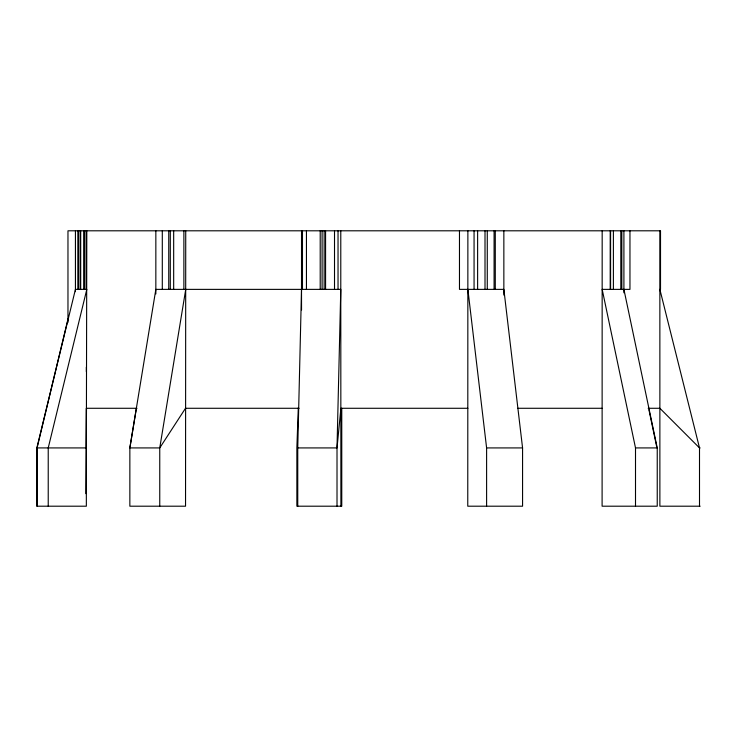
<?xml version="1.0" encoding="UTF-8"?>
<svg xmlns="http://www.w3.org/2000/svg" width="737" height="737" viewBox="0 0 737 737"><rect width="100%" height="100%" fill="white"/><g stroke="black" fill="none" stroke-linecap="round" stroke-linejoin="round"><path stroke-width="1.11" d="M155.839 293.952L155.848 230.801M467.875 230.801L467.765 506.199L522.57 506.199L522.57 447.921L503.85 289.374L503.85 230.801M623.907 230.801L623.907 289.374L657.238 447.921L657.238 506.199L602.101 506.199L602.175 230.801M137.018 408.28L86.33 408.28L86.349 506.199L36.85 506.199L36.85 447.921L86.349 447.921L86.809 230.801M185.733 230.801L185.54 506.199L129.85 506.199L129.859 447.921L155.848 289.374L340.78 289.374L340.899 506.199M623.898 292.81L623.907 289.374M85.861 493.67L86.496 408.28M297.748 506.199L297.748 447.921L301.516 289.374L301.516 230.801M298.301 407.708L296.864 447.921L296.864 506.199L341.756 506.199L341.756 408.28M185.733 289.374L159.754 447.921L159.754 506.199M136.382 408.28L129.85 447.921L159.754 447.921L185.503 408.28L299.075 408.28M68.136 318.402L37.08 447.921L37.08 506.199M36.85 447.921L75.432 289.374L86.809 289.374L48.227 447.921L48.227 506.199M467.875 408.28L340.899 408.28L337.012 447.921L337.012 506.199M517.862 408.28L602.129 408.28M648.164 408.28L659.882 408.28L699.505 447.921L699.505 506.199M297.748 447.921L337.012 447.921L340.78 289.374L340.78 230.801M467.875 289.374L486.604 447.921L522.57 447.921M629.96 230.801L629.96 289.374L602.175 289.374L635.506 447.921L657.238 447.921M700.15 447.921L699.505 447.921L659.864 289.374L659.864 230.801M700.15 506.199L659.882 506.199L659.864 289.374L660.518 289.374L660.518 230.801L67.97 230.801L67.97 322.401M648.91 409.689L656.713 446.797M503.85 295.095L503.85 289.374L459.473 289.374L459.473 230.801M301.516 289.374L301.544 309.955M635.506 447.921L635.506 506.199M621.816 230.801L621.816 289.374M620.821 230.801L620.821 289.374M613.396 230.801L613.396 289.374M610.586 230.801L610.586 289.374M610.208 230.801L610.208 289.374M495.282 230.801L495.282 289.374M494.085 230.801L494.085 289.374M487.277 230.801L487.277 289.374M486.604 447.921L486.604 506.199M485.01 230.801L485.01 289.374M477.622 230.801L477.622 289.374M474.066 230.801L474.066 289.374M338.034 230.801L338.034 289.374M334.515 230.801L334.515 289.374M325.57 230.801L325.57 289.374M324.16 230.801L324.16 289.374M322.097 230.801L322.097 289.374M320.208 230.801L320.208 289.374M306.445 230.801L306.445 289.374M302.474 230.801L302.474 289.374M183.881 230.801L183.881 289.374M173.674 230.801L173.674 289.374M170.293 230.801L170.293 289.374M168.745 230.801L168.745 289.374M162.297 230.801L162.297 289.374M86.349 230.801L86.349 289.374M86.349 367.118L86.349 371.697M84.737 230.801L84.737 289.374M83.686 230.801L83.686 289.374M80.692 230.801L80.692 289.374M80.121 230.801L80.121 289.374M78.352 230.801L78.352 289.374M78.067 230.801L78.067 289.374M75.432 230.801L75.432 291.659"/></g></svg>
